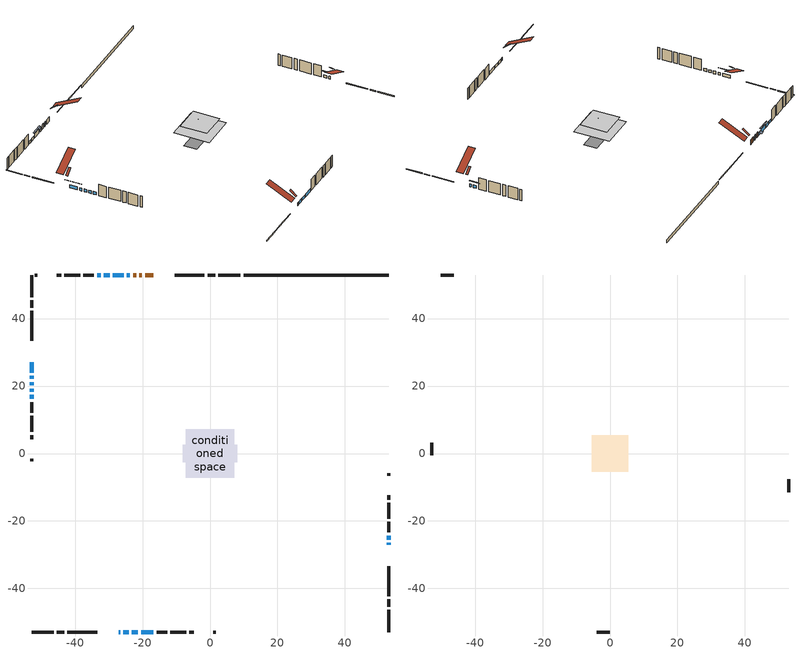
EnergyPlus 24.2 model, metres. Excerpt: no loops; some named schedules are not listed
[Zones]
conditioned space
 floor outside (Floor1 construction): -3.04,-3.04 -3.04,3.04 3.04,3.04 3.04,-3.04 z0.54
 floor adiabatic (AdiabaticFloorConstruction): -7.22,-7.22 -7.22,7.22 7.22,7.22 7.22,-7.22 z2.98
 floor foundation (Slab1 construction): -8.12,-2.63 -8.12,2.63 8.12,2.63 8.12,-2.63 z-0.76
 wall outside (RimJoist1 construction): 9.02,52.93 2.49,52.93 / -52.93,-52.93 -46.4,-52.93 / -52.93,52.93 -52.93,46.4 / 52.93,-52.93 52.93,-46.4 z0.54:0.84
 wall outside (RimJoist2 construction): 1.56,52.93 -0.72,52.93 / -45.47,-52.93 -43.19,-52.93 / -52.93,45.47 -52.93,43.19 / 52.93,-45.47 52.93,-43.19 z0.54:0.84
 wall outside (RimJoist3 construction): -1.65,52.93 -10.46,52.93 / -42.26,-52.93 -33.45,-52.93 / -52.93,42.26 -52.93,33.45 / 52.93,-42.26 52.93,-33.45 z0.54:0.84
 wall outside (AdiabaticWallConstruction 1): -16.9,52.93 -19.24,52.93 / -20.16,52.93 -20.91,52.93 / -21.83,52.93 -22.83,52.93 z0.54:2.57
 wall outside (AdiabaticWallConstruction): -23.75,52.93 -24.65,52.93 z0.54:1.51; 52.93,-27.01 52.93,-26.49 / -27.01,-52.93 -26.59,-52.93 / -25.66,-52.93 -24.14,-52.93 / -23.21,-52.93 -21.38,-52.93 / -29.75,52.93 -31.53,52.93 / -52.93,27.01 -52.93,23.96 / 52.93,-25.57 52.93,-24.35 / -20.45,-52.93 -16.79,-52.93 / -32.46,52.93 -33.47,52.93 / -52.93,23.03 -52.93,22.12 / -52.93,21.19 -52.93,20.17 / -52.93,19.24 -52.93,18.33 / -52.93,17.4 -52.93,16.18 z0.54:1.76; -25.57,52.93 -28.82,52.93 z0.54:2.17
 wall outside (Wall1 construction): -34.4,52.93 -37.52,52.93 / -15.86,-52.93 -12.74,-52.93 / -52.93,15.25 -52.93,12.13 / 52.93,-23.42 52.93,-20.3 z0.54:5.42
 wall outside (Wall2 construction): -38.45,52.93 -43.25,52.93 / -11.81,-52.93 -7.02,-52.93 / -52.93,11.2 -52.93,6.4 / 52.93,-19.37 52.93,-14.57 z0.54:5.42
 wall outside (Wall3 construction): -44.18,52.93 -45.47,52.93 / -6.09,-52.93 -4.8,-52.93 / -52.93,5.48 -52.93,4.19 / 52.93,-13.64 52.93,-12.35 z0.54:5.42
 wall outside (Wall6 construction): -51.16,52.93 -52,52.93 / 0.89,-52.93 1.73,-52.93 / -52.93,-1.51 -52.93,-2.34 / 52.93,-6.66 52.93,-5.82 z0.54:5.42
 wall foundation (FoundationWall1 construction): 52.93,52.93 9.95,52.93 z-0.76:0.54
 window (WindowConstruction 13): -23.76,52.93 -24.65,52.93 z0.54:1.51
 window (WindowConstruction 6): 52.93,-27.01 52.93,-26.5 z0.54:1.76
 window (WindowConstruction 14): -27.01,-52.93 -26.59,-52.93 z0.54:1.76
 window (WindowConstruction 7): -25.66,-52.93 -24.14,-52.93 z0.54:1.76
 window (WindowConstruction 8): -23.21,-52.93 -21.38,-52.93 z0.54:1.76
 window (WindowConstruction 9): -25.57,52.93 -28.82,52.93 z0.54:2.16
 window (WindowConstruction 10): -29.75,52.93 -31.53,52.93 z0.54:1.76
 window (WindowConstruction 11): -52.93,27.01 -52.93,23.96 z0.54:1.76
 window (WindowConstruction 12): 52.93,-25.57 52.93,-24.35 z0.54:1.76
 window (WindowConstruction): -20.45,-52.93 -16.79,-52.93 z0.54:1.76
 window (WindowConstruction 1): -32.46,52.93 -33.47,52.93 z0.54:1.76
 window (WindowConstruction 2): -52.93,23.03 -52.93,22.12 z0.54:1.76
 window (WindowConstruction 3): -52.93,21.19 -52.93,20.17 z0.54:1.76
 window (WindowConstruction 4): -52.93,19.24 -52.93,18.33 z0.54:1.76
 window (WindowConstruction 5): -52.93,17.4 -52.93,16.18 z0.54:1.76
 door (Door): -16.9,52.93 -19.24,52.93 z0.54:2.57
 door (Door 1): -20.17,52.93 -20.91,52.93 z0.54:2.57
 door (Door 2): -21.83,52.93 -22.83,52.93 z0.54:2.57
 ceiling adiabatic (AdiabaticFloorConstruction): 7.22,-7.22 7.22,7.22 -7.22,7.22 -7.22,-7.22 z2.98
attic - vented
 floor to conditioned space (Floor2 construction Reversed): -5.38,-5.38 -5.38,5.38 5.38,5.38 5.38,-5.38 z5.42
 floor to conditioned space (Floor3 construction Reversed): -1.47,-1.47 -1.47,1.47 1.47,1.47 1.47,-1.47 z5.42
 wall outside (Wall4 construction): -46.4,52.93 -50.23,52.93 / -3.87,-52.93 -0.03,-52.93 / -52.93,3.26 -52.93,-0.58 / 52.93,-11.42 52.93,-7.59 z0.54:5.42
 roof outside (Roof1 construction): -14.23,52.93,5.42 -14.23,42.75,10.5 -11.39,42.75,10.5 -11.39,52.93,5.42; -29.67,-52.93,5.42 -29.67,-42.75,10.5 -32.52,-42.75,10.5 -32.52,-52.93,5.42; -52.93,29.67,5.42 -42.75,29.67,10.5 -42.75,32.52,10.5 -52.93,32.52,5.42; 52.93,-29.67,5.42 42.75,-29.67,10.5 42.75,-32.52,10.5 52.93,-32.52,5.42
 roof outside (Roof2 construction): -15.97,52.93,5.42 -15.97,50.44,7.49 -15.16,50.44,7.49 -15.16,52.93,5.42; -27.94,-52.93,5.42 -27.94,-50.44,7.49 -28.74,-50.44,7.49 -28.74,-52.93,5.42; -52.93,27.94,5.42 -50.44,27.94,7.49 -50.44,28.74,7.49 -52.93,28.74,5.42; 52.93,-27.94,5.42 50.44,-27.94,7.49 50.44,-28.74,7.49 52.93,-28.74,5.42
shading: -24.94,52.93 -23.46,52.93 -23.46,54.15 -24.94,54.15 z1.8; -29.74,52.93 -24.66,52.93 -24.66,53.23 -29.74,53.23 z3.08; -52.93,22.13 -52.93,28.84 -53.23,28.84 -53.23,22.13 z3.59; 52.93,-22.83 52.93,-27.09 53.23,-27.09 53.23,-22.83 z3.28
[Building]
Building 1: Terrain=Suburbs
[Site:Location]
Yellowknife AP_NT: Latitude {deg}=62.46; Longitude {deg}=-114.44; Time Zone {hr}=-7; Elevation {m}=206; Keep Site Location Information=Yes
[Site:GroundTemperature:Shallow]
-11.1489, -14.3239, -14.5782, -13.0715, -7.02295, -1.00261, 4.2167, 7.52301, 7.8039, 5.11477, 0.0285573, -5.8071
[Site:WaterMainsTemperature]
Calculation Method=Schedule; Temperature Schedule=mains temperature schedule
[Material] Roughness=Rough; Thermal Absorptance=0.9
Name | Thickness {m} | Conductivity {W/m-K} | Density {kg/m3} | Specific Heat {J/kg-K} | Solar Absorptance | Visible Absorptance
asphalt or fiberglass shingles | 0.00635 | 0.162714 | 1121.4 | 1465.45 | 0.4 | 0.4
ceiling loosefill ins | 0.254 | 0.0480833 | 16.02 | 1046.75 | 0.7 | 0.7
ceiling stud and cavity | 0.1397 | 0.0989241 | 65.682 | 1177.47 | 0.7 | 0.7
ceiling stud and cavity 1 | 0.1397 | 0.105361 | 65.682 | 1177.47 | 0.7 | 0.7
concrete 4.0 in. | 0.1016 | 1.803125 | 2242.8 | 837.4 | 0.7 | 0.7
concrete 8.0 in. | 0.2032 | 1.803125 | 2242.8 | 837.4 | 0.7 | 0.7
door material | 0.04445 | 0.053851 | 512.64 | 1214.23 | 0.7 | 0.7
exterior vertical ins | 0.0719133 | 0.029427 | 32.04 | 1214.23 | 0.7 | 0.7
floor covering | 0.0127 | 0.0433444 | 54.468 | 1339.84 | 0.6 | 0.6
floor rigid ins; rim joist rigid ins | 0.103632 | 0.029427 | 32.04 | 1214.23 | 0.7 | 0.7
floor rigid ins 1; wall rigid ins 1 | 0.512978 | 0.029427 | 32.04 | 1214.23 | 0.7 | 0.7
floor stud and cavity | 0.1397 | 0.154294 | 92.3553 | 1139.71 | 0.7 | 0.7
floor stud and cavity 1 | 0.1397 | 1.75129 | 37.0049 | 1207.88 | 0.7 | 0.7
furniture material conditioned space 1 | 0.1524 | 0.115458 | 640.8 | 1214.23 | 0.6 | 0.6
gypsum board | 0.0127 | 0.160291 | 801 | 837.4 | 0.6 | 0.6
gypsum board 1 | 0.0127 | 0.160291 | 801 | 837.4 | 0.7 | 0.7
osb sheathing 0.5 in. | 0.0127 | 0.115458 | 512.64 | 1214.23 | 0.7 | 0.7
osb sheathing 0.75 in. | 0.01905 | 0.115458 | 512.64 | 1214.23 | 0.7 | 0.7
osb sheathing 2.0 in. | 0.0508 | 0.115458 | 512.64 | 1214.23 | 0.7 | 0.7
rim joist stud and cavity | 0.0508 | 0.0625027 | 125.044 | 1163.47 | 0.6 | 0.6
rim joist stud and cavity 1 | 0.0508 | 0.0633259 | 125.044 | 1163.47 | 0.6 | 0.6
rim joist stud and cavity 2 | 0.0508 | 0.0623676 | 125.044 | 1163.47 | 0.6 | 0.6
wall rigid ins | 0.051816 | 0.029427 | 32.04 | 1214.23 | 0.7 | 0.7
wall stud and cavity | 0.1397 | 0.0717344 | 139.0536 | 1170.24 | 0.7 | 0.7
wall stud and cavity 1 | 0.1397 | 0.0733934 | 139.0536 | 1170.24 | 0.7 | 0.7
wall stud and cavity 2 | 0.1397 | 0.213854 | 139.0536 | 1170.24 | 0.7 | 0.7
wall stud and cavity 3 | 0.0889 | 6.9971 | 50.32683 | 1063.81 | 0.6 | 0.6
wall stud and cavity 4 | 0.1397 | 0.107728 | 139.0536 | 1170.24 | 0.7 | 0.7
wall stud and cavity 5 | 0.0889 | 0.380278 | 52.3479 | 1209.89 | 0.7 | 0.7
wall stud and cavity 6 | 0.0889 | 0.391764 | 83.0341 | 1211.67 | 0.7 | 0.7
wood siding | 0.0254 | 0.102417 | 544.68 | 1172.36 | 0.4 | 0.4
wood siding 1 | 0.00254 | 0.102417 | 544.68 | 1172.36 | 0.4 | 0.4
wood siding 2; wood siding 3; wood siding 4 | 0.0254 | 0.102417 | 544.68 | 1172.36 | 0.7 | 0.7
[WindowMaterial:SimpleGlazingSystem]
Name | U-Factor {W/m2-K} | Solar Heat Gain Coefficient
WindowMaterial | 2.1372 | 0.4
WindowMaterial 1 | 2.296751 | 0.37
WindowMaterial 10 | 1.53476 | 0.4
WindowMaterial 11 | 2.94859 | 0.64
WindowMaterial 12 | 2.986628 | 0.6
WindowMaterial 2 | 2.31606 | 0.36
WindowMaterial 3 | 2.17411 | 0.39
WindowMaterial 4 | 2.19852 | 0.38
WindowMaterial 5 | 2.36659 | 0.34
WindowMaterial 6 | 1.36442 | 0.47
WindowMaterial 7 | 1.345686 | 0.48
WindowMaterial 8 | 1.320135 | 0.49
WindowMaterial 9 | 1.34796 | 0.48
[Construction]
AdiabaticFloorConstruction: floor stud and cavity 1, floor rigid ins 1, osb sheathing 0.75 in., floor covering
AdiabaticWallConstruction: wood siding 3, wall rigid ins 1, wall stud and cavity 5, gypsum board
AdiabaticWallConstruction 1: wood siding 4, wall rigid ins 1, wall stud and cavity 5, gypsum board
Door; Door 1; Door 2: door material
Floor1 construction: floor stud and cavity, floor rigid ins, osb sheathing 0.75 in., floor covering
Floor2 construction Reversed: gypsum board, ceiling stud and cavity, ceiling loosefill ins
Floor3 construction Reversed: gypsum board, ceiling stud and cavity 1, ceiling loosefill ins
FoundationWall1 construction: concrete 8.0 in., gypsum board 1
furniture construction conditioned space 1: furniture material conditioned space 1
PartitionWallConstruction: gypsum board, wall stud and cavity 6, gypsum board
RimJoist1 construction: wood siding 2, rim joist rigid ins, osb sheathing 2.0 in., rim joist stud and cavity
RimJoist2 construction: wood siding 2, rim joist rigid ins, osb sheathing 2.0 in., rim joist stud and cavity 1
RimJoist3 construction: wood siding 2, rim joist rigid ins, osb sheathing 2.0 in., rim joist stud and cavity 2
Roof1 construction; Roof2 construction: asphalt or fiberglass shingles
Slab1 construction: concrete 4.0 in.
Wall1 construction: wood siding, wall rigid ins, osb sheathing 0.5 in., wall stud and cavity, gypsum board
Wall2 construction: wood siding, wall rigid ins, osb sheathing 0.5 in., wall stud and cavity 1, gypsum board
Wall3 construction: wood siding, wall rigid ins, osb sheathing 0.5 in., wall stud and cavity 2, gypsum board
Wall4 construction: wood siding 1, wall stud and cavity 3
Wall6 construction: wood siding, wall rigid ins, osb sheathing 0.5 in., wall stud and cavity 4, gypsum board
WindowConstruction; WindowConstruction 5: WindowMaterial
WindowConstruction 1: WindowMaterial 1
WindowConstruction 10: WindowMaterial 9
WindowConstruction 11; WindowConstruction 7: WindowMaterial 6
WindowConstruction 12: WindowMaterial 10
WindowConstruction 13: WindowMaterial 11
WindowConstruction 14: WindowMaterial 12
WindowConstruction 2: WindowMaterial 2
WindowConstruction 3: WindowMaterial 3
WindowConstruction 4: WindowMaterial 4
WindowConstruction 6: WindowMaterial 5
WindowConstruction 8: WindowMaterial 7
WindowConstruction 9: WindowMaterial 8
[Zone] Multiplier=1; Part of Total Floor Area=Yes
Name | Volume {m3}
attic - vented | 128.274
conditioned space | 661.1
[Space]
Name | Zone | Volume {m3}
attic - vented 1 | attic - vented | 128.274
conditioned space 1 | conditioned space | 661.1
[ZoneInfiltration:EffectiveLeakageArea]
infil attic - vented 1: Zone or Space=attic - vented 1; Schedule=Always On Discrete; Effective Air Leakage Area {cm2}=3928.42; Stack Coefficient=0.000692837; Wind Coefficient=1.77843e-05
[ZoneMixing]
whole house fan mix: Zone or Space=attic - vented; Schedule=Always On Continuous; Design Flow Rate Calculation Method=Flow/Zone; Design Flow Rate {m3/s}=0; Source Zone or Space=conditioned space
[SurfaceProperty:ExposedFoundationPerimeter]
Slab1: Exposed Perimeter Calculation Method=TotalExposedPerimeter; Total Exposed Perimeter {m}=42.977
[InternalMass] Zone or ZoneList=conditioned space; Space or SpaceList=conditioned space 1
Name | Construction | Surface Area {m2}
furniture mass conditioned space 1 | furniture construction conditioned space 1 | 132.48
partition wall mass | PartitionWallConstruction | 331.2
[Lights]
interior lighting: Zone or ZoneList or Space or SpaceList=conditioned space 1; Schedule=interior lighting schedule; Design Level Calculation Method=LightingLevel; Lighting Level {W}=343.2; Return Air Fraction=0; Fraction Radiant=0.6; Fraction Visible=0.2; Fraction Replaceable=1
[People]
occupants: Zone or ZoneList or Space or SpaceList=conditioned space 1; Number of People Schedule=occupants schedule; Number of People Calculation Method=People; Number of People=3; Fraction Radiant=0.314171; Sensible Heat Fraction=0.56303; Activity Level Schedule=occupants activity schedule; Carbon Dioxide Generation Rate {m3/s-W}=0; Enable ASHRAE 55 Comfort Warnings=No; Mean Radiant Temperature Calculation Type=EnclosureAveraged
[ElectricEquipment] Zone or ZoneList or Space or SpaceList=conditioned space 1; Design Level Calculation Method=EquipmentLevel
Name | Schedule | Design Level {W} | Fraction Latent | Fraction Radiant | Fraction Lost
clothes dryer | clothes dryer schedule | 140.772 | 0.015 | 0.081 | 0.85
clothes washer | clothes washer schedule | 32.1985 | 0.03 | 0.162 | 0.7
cooking range | cooking range schedule | 215.147 | 0.08 | 0.432 | 0.2
dishwasher | dishwasher schedule | 66.8632 | 0.3 | 0.18 | 0.4
fridge | fridge schedule | 72.9452 | 0 | 0.6 | 0
mech vent bath fan 0 | mech vent bath fan 0 schedule | 25.1 | 0 | 0 | 1
mech vent bath fan 1 | mech vent bath fan 1 schedule | 25.1 | 0 | 0 | 1
mech vent house fan | mech vent house fan schedule | 19.9 | 0 | 0 | 0.5
mech vent house fan cfis | mech vent house fan cfis schedule | 0 | 0 | 0 | 0
mech vent range fan 0 | mech vent range fan 0 schedule | 71.7 | 0 | 0 | 1
misc plug loads | misc plug loads schedule | 494.7 | 0.045 | 0.513 | 0.1
whole house fan | Always On Discrete | 0 | 0 | 0 | 1
[OtherEquipment] Zone or ZoneList or Space or SpaceList=conditioned space 1; Design Level Calculation Method=EquipmentLevel
Name | Fuel Type | Schedule | Design Level {W} | Fraction Latent | Fraction Radiant | Fraction Lost
clothes dryer 1 | Electricity | clothes dryer schedule | 0 | 0.015 | 0.081 | 0.85
cooking range 1 | Electricity | cooking range schedule | 0 | 0.08 | 0.432 | 0.2
general water use latent | None | general water use schedule | 62.594 | 1 | 0 | 0
general water use sensible | None | general water use schedule | -61.6891 | 0 | 0.6 | 0
mech vent house fan latent load | None | Always On Discrete | 0 | 1 | 0 | 0
mech vent house fan sensible load | None | Always On Discrete | 0 | 0 | 0 | 0
water heater energy adjustment1 | FuelOilNo2 | Always On Discrete | 0.01 | 0 | 0 | 1
[ZoneInfiltration:DesignFlowRate] Zone or ZoneList or Space or SpaceList=conditioned space 1; Schedule=Always On Discrete; Design Flow Rate Calculation Method=Flow/Zone; Design Flow Rate {m3/s}=0
infil flow; natural vent flow; whole house fan flow
[Foundation:Kiva]
Foundation Kiva 1: Initial Indoor Air Temperature {C}=18; Wall Height Above Grade {m}=0.540014; Wall Depth Below Slab {m}=0.2032; Custom Block Material Name 1=exterior vertical ins; Custom Block Depth 1 {m}=1.3; Custom Block X Position 1 {m}=0.2159; Custom Block Z Position 1 {m}=0
[Foundation:Kiva:Settings]
Soil Conductivity {W/m-K}=0.849921; Soil Density {kg/m3}=1842.3; Soil Specific Heat {J/kg-K}=418.7; Ground Solar Absorptivity=0.9; Ground Thermal Absorptivity=0.9; Ground Surface Roughness {m}=0.03; Far-Field Width {m}=40; Deep-Ground Boundary Condition=ZeroFlux; Deep-Ground Depth {m}=40; Minimum Cell Dimension {m}=0.2; Maximum Cell Growth Coefficient=3; Simulation Timestep=Timestep
[Exterior:Lights]
exterior lighting: Schedule=exterior lighting schedule; Design Level {W}=75.6
[Schedule:Constant]
Name | Hourly Value
Always On Continuous; mech vent house fan schedule; mech vent house fan cfis schedule; Always On Discrete | 1
occupants activity schedule | 117.228
fridge schedule | 0
[Schedule:Week:Daily]
interior lighting schedule Week Rule - Jan1-Jan27: interior lighting schedule day, interior lighting schedule day, interior lighting schedule day, interior lighting schedule day, interior lighting schedule day, interior lighting schedule day, interior lighting schedule day, interior lighting schedule default day, interior lighting schedule default day, interior lighting schedule default day, interior lighting schedule default day, interior lighting schedule default day
interior lighting schedule Week Rule - Jan28-Feb3: interior lighting schedule day, interior lighting schedule day, interior lighting schedule day, interior lighting schedule day, interior lighting schedule day 1, interior lighting schedule day 1, interior lighting schedule day 1, interior lighting schedule default day, interior lighting schedule default day, interior lighting schedule default day, interior lighting schedule default day, interior lighting schedule default day
interior lighting schedule Week Rule - Feb4-Feb24: interior lighting schedule day 1, interior lighting schedule day 1, interior lighting schedule day 1, interior lighting schedule day 1, interior lighting schedule day 1, interior lighting schedule day 1, interior lighting schedule day 1, interior lighting schedule default day, interior lighting schedule default day, interior lighting schedule default day, interior lighting schedule default day, interior lighting schedule default day
interior lighting schedule Week Rule - Feb25-Mar3: interior lighting schedule day 1, interior lighting schedule day 1, interior lighting schedule day 1, interior lighting schedule day 1, interior lighting schedule day 2, interior lighting schedule day 2, interior lighting schedule day 2, interior lighting schedule default day, interior lighting schedule default day, interior lighting schedule default day, interior lighting schedule default day, interior lighting schedule default day
interior lighting schedule Week Rule - Mar4-Mar31: interior lighting schedule day 2, interior lighting schedule day 2, interior lighting schedule day 2, interior lighting schedule day 2, interior lighting schedule day 2, interior lighting schedule day 2, interior lighting schedule day 2, interior lighting schedule default day, interior lighting schedule default day, interior lighting schedule default day, interior lighting schedule default day, interior lighting schedule default day
interior lighting schedule Week Rule - Apr1-Apr28: interior lighting schedule day 3, interior lighting schedule day 3, interior lighting schedule day 3, interior lighting schedule day 3, interior lighting schedule day 3, interior lighting schedule day 3, interior lighting schedule day 3, interior lighting schedule default day, interior lighting schedule default day, interior lighting schedule default day, interior lighting schedule default day, interior lighting schedule default day
interior lighting schedule Week Rule - Apr29-May5: interior lighting schedule day 3, interior lighting schedule day 3, interior lighting schedule day 4, interior lighting schedule day 4, interior lighting schedule day 4, interior lighting schedule day 4, interior lighting schedule day 4, interior lighting schedule default day, interior lighting schedule default day, interior lighting schedule default day, interior lighting schedule default day, interior lighting schedule default day
interior lighting schedule Week Rule - May6-May26: interior lighting schedule day 4, interior lighting schedule day 4, interior lighting schedule day 4, interior lighting schedule day 4, interior lighting schedule day 4, interior lighting schedule day 4, interior lighting schedule day 4, interior lighting schedule default day, interior lighting schedule default day, interior lighting schedule default day, interior lighting schedule default day, interior lighting schedule default day
interior lighting schedule Week Rule - May27-Jun2: interior lighting schedule day 4, interior lighting schedule day 4, interior lighting schedule day 4, interior lighting schedule day 4, interior lighting schedule day 4, interior lighting schedule day 5, interior lighting schedule day 5, interior lighting schedule default day, interior lighting schedule default day, interior lighting schedule default day, interior lighting schedule default day, interior lighting schedule default day
interior lighting schedule Week Rule - Jun3-Jun30: interior lighting schedule day 5, interior lighting schedule day 5, interior lighting schedule day 5, interior lighting schedule day 5, interior lighting schedule day 5, interior lighting schedule day 5, interior lighting schedule day 5, interior lighting schedule default day, interior lighting schedule default day, interior lighting schedule default day, interior lighting schedule default day, interior lighting schedule default day
interior lighting schedule Week Rule - Jul1-Jul28: interior lighting schedule day 6, interior lighting schedule day 6, interior lighting schedule day 6, interior lighting schedule day 6, interior lighting schedule day 6, interior lighting schedule day 6, interior lighting schedule day 6, interior lighting schedule default day, interior lighting schedule default day, interior lighting schedule default day, interior lighting schedule default day, interior lighting schedule default day
interior lighting schedule Week Rule - Jul29-Aug4: interior lighting schedule day 6, interior lighting schedule day 6, interior lighting schedule day 6, interior lighting schedule day 7, interior lighting schedule day 7, interior lighting schedule day 7, interior lighting schedule day 7, interior lighting schedule default day, interior lighting schedule default day, interior lighting schedule default day, interior lighting schedule default day, interior lighting schedule default day
interior lighting schedule Week Rule - Aug5-Aug25: interior lighting schedule day 7, interior lighting schedule day 7, interior lighting schedule day 7, interior lighting schedule day 7, interior lighting schedule day 7, interior lighting schedule day 7, interior lighting schedule day 7, interior lighting schedule default day, interior lighting schedule default day, interior lighting schedule default day, interior lighting schedule default day, interior lighting schedule default day
interior lighting schedule Week Rule - Aug26-Sep1: interior lighting schedule day 7, interior lighting schedule day 7, interior lighting schedule day 7, interior lighting schedule day 7, interior lighting schedule day 7, interior lighting schedule day 7, interior lighting schedule day 8, interior lighting schedule default day, interior lighting schedule default day, interior lighting schedule default day, interior lighting schedule default day, interior lighting schedule default day
interior lighting schedule Week Rule - Sep2-Sep29: interior lighting schedule day 8, interior lighting schedule day 8, interior lighting schedule day 8, interior lighting schedule day 8, interior lighting schedule day 8, interior lighting schedule day 8, interior lighting schedule day 8, interior lighting schedule default day, interior lighting schedule default day, interior lighting schedule default day, interior lighting schedule default day, interior lighting schedule default day
interior lighting schedule Week Rule - Sep30-Oct6: interior lighting schedule day 8, interior lighting schedule day 9, interior lighting schedule day 9, interior lighting schedule day 9, interior lighting schedule day 9, interior lighting schedule day 9, interior lighting schedule day 9, interior lighting schedule default day, interior lighting schedule default day, interior lighting schedule default day, interior lighting schedule default day, interior lighting schedule default day
interior lighting schedule Week Rule - Oct7-Oct27: interior lighting schedule day 9, interior lighting schedule day 9, interior lighting schedule day 9, interior lighting schedule day 9, interior lighting schedule day 9, interior lighting schedule day 9, interior lighting schedule day 9, interior lighting schedule default day, interior lighting schedule default day, interior lighting schedule default day, interior lighting schedule default day, interior lighting schedule default day
interior lighting schedule Week Rule - Oct28-Nov3: interior lighting schedule day 9, interior lighting schedule day 9, interior lighting schedule day 9, interior lighting schedule day 9, interior lighting schedule day 10, interior lighting schedule day 10, interior lighting schedule day 10, interior lighting schedule default day, interior lighting schedule default day, interior lighting schedule default day, interior lighting schedule default day, interior lighting schedule default day
interior lighting schedule Week Rule - Nov4-Nov24: interior lighting schedule day 10, interior lighting schedule day 10, interior lighting schedule day 10, interior lighting schedule day 10, interior lighting schedule day 10, interior lighting schedule day 10, interior lighting schedule day 10, interior lighting schedule default day, interior lighting schedule default day, interior lighting schedule default day, interior lighting schedule default day, interior lighting schedule default day
interior lighting schedule Week Rule - Nov25-Dec1: interior lighting schedule day 10, interior lighting schedule day 10, interior lighting schedule day 10, interior lighting schedule day 10, interior lighting schedule day 10, interior lighting schedule day 10, interior lighting schedule day 11, interior lighting schedule default day, interior lighting schedule default day, interior lighting schedule default day, interior lighting schedule default day, interior lighting schedule default day
interior lighting schedule Week Rule - Dec2-Dec31: interior lighting schedule day 11, interior lighting schedule day 11, interior lighting schedule day 11, interior lighting schedule day 11, interior lighting schedule day 11, interior lighting schedule day 11, interior lighting schedule day 11, interior lighting schedule default day, interior lighting schedule default day, interior lighting schedule default day, interior lighting schedule default day, interior lighting schedule default day
occupants schedule Week Rule - Jan1-Dec31: occupants schedule day, occupants schedule day, occupants schedule day, occupants schedule day, occupants schedule day, occupants schedule day, occupants schedule day, occupants schedule default day, occupants schedule default day, occupants schedule default day, occupants schedule default day, occupants schedule default day
clothes dryer schedule Week Rule - Jan1-Dec31: clothes dryer schedule day, clothes dryer schedule day, clothes dryer schedule day, clothes dryer schedule day, clothes dryer schedule day, clothes dryer schedule day, clothes dryer schedule day, clothes dryer schedule default day, clothes dryer schedule default day, clothes dryer schedule default day, clothes dryer schedule default day, clothes dryer schedule default day
clothes washer schedule Week Rule - Jan1-Dec31: clothes washer schedule day, clothes washer schedule day, clothes washer schedule day, clothes washer schedule day, clothes washer schedule day, clothes washer schedule day, clothes washer schedule day, clothes washer schedule default day, clothes washer schedule default day, clothes washer schedule default day, clothes washer schedule default day, clothes washer schedule default day
cooking range schedule Week Rule - Jan1-Dec31: cooking range schedule day, cooking range schedule day, cooking range schedule day, cooking range schedule day, cooking range schedule day, cooking range schedule day, cooking range schedule day, cooking range schedule default day, cooking range schedule default day, cooking range schedule default day, cooking range schedule default day, cooking range schedule default day
dishwasher schedule Week Rule - Jan1-Dec31: dishwasher schedule day, dishwasher schedule day, dishwasher schedule day, dishwasher schedule day, dishwasher schedule day, dishwasher schedule day, dishwasher schedule day, dishwasher schedule default day, dishwasher schedule default day, dishwasher schedule default day, dishwasher schedule default day, dishwasher schedule default day
mech vent bath fan 0 schedule Week Rule - Jan1-Dec31: mech vent bath fan 0 schedule day, mech vent bath fan 0 schedule day, mech vent bath fan 0 schedule day, mech vent bath fan 0 schedule day, mech vent bath fan 0 schedule day, mech vent bath fan 0 schedule day, mech vent bath fan 0 schedule day, mech vent bath fan 0 schedule default day, mech vent bath fan 0 schedule default day, mech vent bath fan 0 schedule default day, mech vent bath fan 0 schedule default day, mech vent bath fan 0 schedule default day
mech vent bath fan 1 schedule Week Rule - Jan1-Dec31: mech vent bath fan 1 schedule day, mech vent bath fan 1 schedule day, mech vent bath fan 1 schedule day, mech vent bath fan 1 schedule day, mech vent bath fan 1 schedule day, mech vent bath fan 1 schedule day, mech vent bath fan 1 schedule day, mech vent bath fan 1 schedule default day, mech vent bath fan 1 schedule default day, mech vent bath fan 1 schedule default day, mech vent bath fan 1 schedule default day, mech vent bath fan 1 schedule default day
mech vent range fan 0 schedule Week Rule - Jan1-Dec31: mech vent range fan 0 schedule day, mech vent range fan 0 schedule day, mech vent range fan 0 schedule day, mech vent range fan 0 schedule day, mech vent range fan 0 schedule day, mech vent range fan 0 schedule day, mech vent range fan 0 schedule day, mech vent range fan 0 schedule default day, mech vent range fan 0 schedule default day, mech vent range fan 0 schedule default day, mech vent range fan 0 schedule default day, mech vent range fan 0 schedule default day
misc plug loads schedule Week Rule - Jan1-Dec31: misc plug loads schedule day, misc plug loads schedule day, misc plug loads schedule day, misc plug loads schedule day, misc plug loads schedule day, misc plug loads schedule day, misc plug loads schedule day, misc plug loads schedule default day, misc plug loads schedule default day, misc plug loads schedule default day, misc plug loads schedule default day, misc plug loads schedule default day
general water use schedule Week Rule - Jan1-Dec31: general water use schedule day, general water use schedule day, general water use schedule day, general water use schedule day, general water use schedule day, general water use schedule day, general water use schedule day, general water use schedule default day, general water use schedule default day, general water use schedule default day, general water use schedule default day, general water use schedule default day
exterior lighting schedule Week Rule - Jan1-Jan27: exterior lighting schedule day, exterior lighting schedule day, exterior lighting schedule day, exterior lighting schedule day, exterior lighting schedule day, exterior lighting schedule day, exterior lighting schedule day, exterior lighting schedule default day, exterior lighting schedule default day, exterior lighting schedule default day, exterior lighting schedule default day, exterior lighting schedule default day
exterior lighting schedule Week Rule - Jan28-Feb3: exterior lighting schedule day, exterior lighting schedule day, exterior lighting schedule day, exterior lighting schedule day, exterior lighting schedule day 1, exterior lighting schedule day 1, exterior lighting schedule day 1, exterior lighting schedule default day, exterior lighting schedule default day, exterior lighting schedule default day, exterior lighting schedule default day, exterior lighting schedule default day
exterior lighting schedule Week Rule - Feb4-Feb24: exterior lighting schedule day 1, exterior lighting schedule day 1, exterior lighting schedule day 1, exterior lighting schedule day 1, exterior lighting schedule day 1, exterior lighting schedule day 1, exterior lighting schedule day 1, exterior lighting schedule default day, exterior lighting schedule default day, exterior lighting schedule default day, exterior lighting schedule default day, exterior lighting schedule default day
exterior lighting schedule Week Rule - Feb25-Mar3: exterior lighting schedule day 1, exterior lighting schedule day 1, exterior lighting schedule day 1, exterior lighting schedule day 1, exterior lighting schedule day 2, exterior lighting schedule day 2, exterior lighting schedule day 2, exterior lighting schedule default day, exterior lighting schedule default day, exterior lighting schedule default day, exterior lighting schedule default day, exterior lighting schedule default day
exterior lighting schedule Week Rule - Mar4-Mar31: exterior lighting schedule day 2, exterior lighting schedule day 2, exterior lighting schedule day 2, exterior lighting schedule day 2, exterior lighting schedule day 2, exterior lighting schedule day 2, exterior lighting schedule day 2, exterior lighting schedule default day, exterior lighting schedule default day, exterior lighting schedule default day, exterior lighting schedule default day, exterior lighting schedule default day
exterior lighting schedule Week Rule - Apr1-Apr28: exterior lighting schedule day 3, exterior lighting schedule day 3, exterior lighting schedule day 3, exterior lighting schedule day 3, exterior lighting schedule day 3, exterior lighting schedule day 3, exterior lighting schedule day 3, exterior lighting schedule default day, exterior lighting schedule default day, exterior lighting schedule default day, exterior lighting schedule default day, exterior lighting schedule default day
exterior lighting schedule Week Rule - Apr29-May5: exterior lighting schedule day 3, exterior lighting schedule day 3, exterior lighting schedule day 4, exterior lighting schedule day 4, exterior lighting schedule day 4, exterior lighting schedule day 4, exterior lighting schedule day 4, exterior lighting schedule default day, exterior lighting schedule default day, exterior lighting schedule default day, exterior lighting schedule default day, exterior lighting schedule default day
exterior lighting schedule Week Rule - May6-May26: exterior lighting schedule day 4, exterior lighting schedule day 4, exterior lighting schedule day 4, exterior lighting schedule day 4, exterior lighting schedule day 4, exterior lighting schedule day 4, exterior lighting schedule day 4, exterior lighting schedule default day, exterior lighting schedule default day, exterior lighting schedule default day, exterior lighting schedule default day, exterior lighting schedule default day
exterior lighting schedule Week Rule - May27-Jun2: exterior lighting schedule day 4, exterior lighting schedule day 4, exterior lighting schedule day 4, exterior lighting schedule day 4, exterior lighting schedule day 4, exterior lighting schedule day 5, exterior lighting schedule day 5, exterior lighting schedule default day, exterior lighting schedule default day, exterior lighting schedule default day, exterior lighting schedule default day, exterior lighting schedule default day
exterior lighting schedule Week Rule - Jun3-Jun30: exterior lighting schedule day 5, exterior lighting schedule day 5, exterior lighting schedule day 5, exterior lighting schedule day 5, exterior lighting schedule day 5, exterior lighting schedule day 5, exterior lighting schedule day 5, exterior lighting schedule default day, exterior lighting schedule default day, exterior lighting schedule default day, exterior lighting schedule default day, exterior lighting schedule default day
exterior lighting schedule Week Rule - Jul1-Jul28: exterior lighting schedule day 6, exterior lighting schedule day 6, exterior lighting schedule day 6, exterior lighting schedule day 6, exterior lighting schedule day 6, exterior lighting schedule day 6, exterior lighting schedule day 6, exterior lighting schedule default day, exterior lighting schedule default day, exterior lighting schedule default day, exterior lighting schedule default day, exterior lighting schedule default day
[Schedule:Year]
interior lighting schedule: interior lighting schedule Week Rule - Jan1-Jan27, 1, 1, 1, 27, interior lighting schedule Week Rule - Jan28-Feb3, 1, 28, 2, 3, interior lighting schedule Week Rule - Feb4-Feb24, 2, 4, 2, 24, interior lighting schedule Week Rule - Feb25-Mar3, 2, 25, 3, 3, interior lighting schedule Week Rule - Mar4-Mar31, 3, 4, 3, 31, interior lighting schedule Week Rule - Apr1-Apr28, 4, 1, 4, 28, interior lighting schedule Week Rule - Apr29-May5, 4, 29, 5, 5, interior lighting schedule Week Rule - May6-May26, 5, 6, 5, 26, interior lighting schedule Week Rule - May27-Jun2, 5, 27, 6, 2, interior lighting schedule Week Rule - Jun3-Jun30, 6, 3, 6, 30, interior lighting schedule Week Rule - Jul1-Jul28, 7, 1, 7, 28, interior lighting schedule Week Rule - Jul29-Aug4, 7, 29, 8, 4, interior lighting schedule Week Rule - Aug5-Aug25, 8, 5, 8, 25, interior lighting schedule Week Rule - Aug26-Sep1, 8, 26, 9, 1, interior lighting schedule Week Rule - Sep2-Sep29, 9, 2, 9, 29, interior lighting schedule Week Rule - Sep30-Oct6, 9, 30, 10, 6, interior lighting schedule Week Rule - Oct7-Oct27, 10, 7, 10, 27, interior lighting schedule Week Rule - Oct28-Nov3, 10, 28, 11, 3, interior lighting schedule Week Rule - Nov4-Nov24, 11, 4, 11, 24, interior lighting schedule Week Rule - Nov25-Dec1, 11, 25, 12, 1, interior lighting schedule Week Rule - Dec2-Dec31, 12, 2, 12, 31
occupants schedule: occupants schedule Week Rule - Jan1-Dec31, 1, 1, 12, 31
clothes dryer schedule: clothes dryer schedule Week Rule - Jan1-Dec31, 1, 1, 12, 31
clothes washer schedule: clothes washer schedule Week Rule - Jan1-Dec31, 1, 1, 12, 31
cooking range schedule: cooking range schedule Week Rule - Jan1-Dec31, 1, 1, 12, 31
dishwasher schedule: dishwasher schedule Week Rule - Jan1-Dec31, 1, 1, 12, 31
mech vent bath fan 0 schedule: mech vent bath fan 0 schedule Week Rule - Jan1-Dec31, 1, 1, 12, 31
mech vent bath fan 1 schedule: mech vent bath fan 1 schedule Week Rule - Jan1-Dec31, 1, 1, 12, 31
mech vent range fan 0 schedule: mech vent range fan 0 schedule Week Rule - Jan1-Dec31, 1, 1, 12, 31
misc plug loads schedule: misc plug loads schedule Week Rule - Jan1-Dec31, 1, 1, 12, 31
general water use schedule: general water use schedule Week Rule - Jan1-Dec31, 1, 1, 12, 31
exterior lighting schedule: exterior lighting schedule Week Rule - Jan1-Jan27, 1, 1, 1, 27, exterior lighting schedule Week Rule - Jan28-Feb3, 1, 28, 2, 3, exterior lighting schedule Week Rule - Feb4-Feb24, 2, 4, 2, 24, exterior lighting schedule Week Rule - Feb25-Mar3, 2, 25, 3, 3, exterior lighting schedule Week Rule - Mar4-Mar31, 3, 4, 3, 31, exterior lighting schedule Week Rule - Apr1-Apr28, 4, 1, 4, 28, exterior lighting schedule Week Rule - Apr29-May5, 4, 29, 5, 5, exterior lighting schedule Week Rule - May6-May26, 5, 6, 5, 26, exterior lighting schedule Week Rule - May27-Jun2, 5, 27, 6, 2, exterior lighting schedule Week Rule - Jun3-Jun30, 6, 3, 6, 30, exterior lighting schedule Week Rule - Jul1-Jul28, 7, 1, 7, 28, exterior lighting schedule Week Rule - Jul29-Aug4, 7, 29, 8, 4, exterior lighting schedule Week Rule - Aug5-Aug25, 8, 5, 8, 25, exterior lighting schedule Week Rule - Aug26-Sep1, 8, 26, 9, 1, exterior lighting schedule Week Rule - Sep2-Sep29, 9, 2, 9, 29, exterior lighting schedule Week Rule - Sep30-Oct6, 9, 30, 10, 6, exterior lighting schedule Week Rule - Oct7-Oct27, 10, 7, 10, 27, exterior lighting schedule Week Rule - Oct28-Nov3, 10, 28, 11, 3, exterior lighting schedule Week Rule - Nov4-Nov24, 11, 4, 11, 24, exterior lighting schedule Week Rule - Nov25-Dec1, 11, 25, 12, 1, exterior lighting schedule Week Rule - Dec2-Dec31, 12, 2, 12, 31
[Schedule:Compact]
mains temperature schedule: Through: 01/01, For: AllDays, Until: 24:00, 0, Through: 01/02, For: AllDays, Until: 24:00, 0, Through: 01/03, For: AllDays, Until: 24:00, 0, Through: 01/04, For: AllDays, Until: 24:00, 0, Through: 01/05, For: AllDays, Until: 24:00, 0, Through: 01/06, For: AllDays, Until: 24:00, 0, Through: 01/07, For: AllDays, Until: 24:00, 0, Through: 01/08, For: AllDays, Until: 24:00, 0, Through: 01/09, For: AllDays, Until: 24:00, 0, Through: 01/10, For: AllDays, Until: 24:00, 0, Through: 01/11, For: AllDays, Until: 24:00, 0, Through: 01/12, For: AllDays, Until: 24:00, 0, Through: 01/13, For: AllDays, Until: 24:00, 0, Through: 01/14, For: AllDays, Until: 24:00, 0, Through: 01/15, For: AllDays, Until: 24:00, 0, Through: 01/16, For: AllDays, Until: 24:00, 0, Through: 01/17, For: AllDays, Until: 24:00, 0, Through: 01/18, For: AllDays, Until: 24:00, 0, Through: 01/19, For: AllDays, Until: 24:00, 0, Through: 01/20, For: AllDays, Until: 24:00, 0, Through: 01/21, For: AllDays, Until: 24:00, 0, Through: 01/22, For: AllDays, Until: 24:00, 0, Through: 01/23, For: AllDays, Until: 24:00, 0, Through: 01/24, For: AllDays, Until: 24:00, 0, Through: 01/25, For: AllDays, Until: 24:00, 0, Through: 01/26, For: AllDays, Until: 24:00, 0, Through: 01/27, For: AllDays, Until: 24:00, 0, Through: 01/28, For: AllDays, Until: 24:00, 0, Through: 01/29, For: AllDays, Until: 24:00, 0, Through: 01/30, For: AllDays, Until: 24:00, 0, Through: 01/31, For: AllDays, Until: 24:00, 0, Through: 02/01, For: AllDays, Until: 24:00, 0, Through: 02/02, For: AllDays, Until: 24:00, 0, Through: 02/03, For: AllDays, Until: 24:00, 0, Through: 02/04, For: AllDays, Until: 24:00, 0, Through: 02/05, For: AllDays, Until: 24:00, 0, Through: 02/06, For: AllDays, Until: 24:00, 0, Through: 02/07, For: AllDays, Until: 24:00, 0, Through: 02/08, For: AllDays, Until: 24:00, 0, Through: 02/09, For: AllDays, Until: 24:00, 0, Through: 02/10, For: AllDays, Until: 24:00, 0, Through: 02/11, For: AllDays, Until: 24:00, 0, Through: 02/12, For: AllDays, Until: 24:00, 0, Through: 02/13, For: AllDays, Until: 24:00, 0, Through: 02/14, For: AllDays, Until: 24:00, 0, Through: 02/15, For: AllDays, Until: 24:00, 0, Through: 02/16, For: AllDays, Until: 24:00, 0, Through: 02/17, For: AllDays, Until: 24:00, 0, Through: 02/18, For: AllDays, Until: 24:00, 0, Through: 02/19, For: AllDays, Until: 24:00, 0, Through: 02/20, For: AllDays, Until: 24:00, 0, Through: 02/21, For: AllDays, Until: 24:00, 0, Through: 02/22, For: AllDays, Until: 24:00, 0, Through: 02/23, For: AllDays, Until: 24:00, 0, Through: 02/24, For: AllDays, Until: 24:00, 0, Through: 02/25, For: AllDays, Until: 24:00, 0, Through: 02/26, For: AllDays, Until: 24:00, 0, Through: 02/27, For: AllDays, Until: 24:00, 0, Through: 02/28, For: AllDays, Until: 24:00, 0, Through: 03/01, For: AllDays, Until: 24:00, 0, Through: 03/02, For: AllDays, Until: 24:00, 0, Through: 03/03, For: AllDays, Until: 24:00, 0, Through: 03/04, For: AllDays, Until: 24:00, 0, Through: 03/05, For: AllDays, Until: 24:00, 0, Through: 03/06, For: AllDays, Until: 24:00, 0, Through: 03/07, For: AllDays, Until: 24:00, 0, Through: 03/08, For: AllDays, Until: 24:00, 0, Through: 03/09, For: AllDays, Until: 24:00, 0, Through: 03/10, For: AllDays, Until: 24:00, 0, Through: 03/11, For: AllDays, Until: 24:00, 0, Through: 03/12, For: AllDays, Until: 24:00, 0, Through: 03/13, For: AllDays, Until: 24:00, 0, Through: 03/14, For: AllDays, Until: 24:00, 0, Through: 03/15, For: AllDays, Until: 24:00, 0, Through: 03/16, For: AllDays, Until: 24:00, 0, Through: 03/17, For: AllDays, Until: 24:00, 0, Through: 03/18, For: AllDays, Until: 24:00, 0, Through: 03/19, For: AllDays, Until: 24:00, 0, Through: 03/20, For: AllDays, Until: 24:00, 0, Through: 03/21, For: AllDays, Until: 24:00, 0, Through: 03/22, For: AllDays, Until: 24:00, 0, Through: 03/23, For: AllDays, Until: 24:00, 0, Through: 03/24, For: AllDays, Until: 24:00, 0, Through: 03/25, For: AllDays, Until: 24:00, 0, Through: 03/26, For: AllDays, Until: 24:00, 0, Through: 03/27, For: AllDays, Until: 24:00, 0, Through: 03/28, For: AllDays, Until: 24:00, 0, Through: 03/29, For: AllDays, Until: 24:00, 0, Through: 03/30, For: AllDays, Until: 24:00, 0, Through: 03/31, For: AllDays, Until: 24:00, 0, Through: 04/01, For: AllDays, Until: 24:00, 0, Through: 04/02, For: AllDays, Until: 24:00, 0, Through: 04/03, For: AllDays, Until: 24:00, 0, Through: 04/04, For: AllDays, Until: 24:00, 0, Through: 04/05, For: AllDays, Until: 24:00, 0, Through: 04/06, For: AllDays, Until: 24:00, 0, Through: 04/07, For: AllDays, Until: 24:00, 0, Through: 04/08, For: AllDays, Until: 24:00, 0, Through: 04/09, For: AllDays, Until: 24:00, 0, Through: 04/10, For: AllDays, Until: 24:00, 0, Through: 04/11, For: AllDays, Until: 24:00, 0, Through: 04/12, For: AllDays, Until: 24:00, 0, Through: 04/13, For: AllDays, Until: 24:00, 0, Through: 04/14, For: AllDays, Until: 24:00, 0, Through: 04/15, For: AllDays, Until: 24:00, 0, Through: 04/16, For: AllDays, Until: 24:00, 0, Through: 04/17, For: AllDays, Until: 24:00, 0, Through: 04/18, For: AllDays, Until: 24:00, 0, Through: 04/19, For: AllDays, Until: 24:00, 0, Through: 04/20, For: AllDays, Until: 24:00, 0, Through: 04/21, For: AllDays, Until: 24:00, 0, Through: 04/22, For: AllDays, Until: 24:00, 0, Through: 04/23, For: AllDays, Until: 24:00, 0, Through: 04/24, For: AllDays, Until: 24:00, 0, Through: 04/25, For: AllDays, Until: 24:00, 0, Through: 04/26, For: AllDays, Until: 24:00, 0, Through: 04/27, For: AllDays, Until: 24:00, 0, Through: 04/28, For: AllDays, Until: 24:00, 0, Through: 04/29, For: AllDays, Until: 24:00, 0, Through: 04/30, For: AllDays, Until: 24:00, 0, Through: 05/01, For: AllDays, Until: 24:00, 0, Through: 05/02, For: AllDays, Until: 24:00, 0, Through: 05/03, For: AllDays, Until: 24:00, 0, Through: 05/04, For: AllDays, Until: 24:00, 0, Through: 05/05, For: AllDays, Until: 24:00, 0, Through: 05/06, For: AllDays, Until: 24:00, 0, Through: 05/07, For: AllDays, Until: 24:00, 0, Through: 05/08, For: AllDays, Until: 24:00, 0, Through: 05/09, For: AllDays, Until: 24:00, 0, Through: 05/10, For: AllDays, Until: 24:00, 0, Through: 05/11, For: AllDays, Until: 24:00, 0, Through: 05/12, For: AllDays, Until: 24:00, 0, Through: 05/13, For: AllDays, Until: 24:00, 0, Through: 05/14, For: AllDays, Until: 24:00, 0, Through: 05/15, For: AllDays, Until: 24:00, 0, Through: 05/16, For: AllDays, Until: 24:00, 0, Through: 05/17, For: AllDays, Until: 24:00, 0, Through: 05/18, For: AllDays, Until: 24:00, 0, Through: 05/19, For: AllDays, Until: 24:00, 0, Through: 05/20, For: AllDays, Until: 24:00, 0, Through: 05/21, For: AllDays, Until: 24:00, 0, Through: 05/22, For: AllDays, Until: 24:00, 0, Through: 05/23, For: AllDays, Until: 24:00, 0, Through: 05/24, For: AllDays, Until: 24:00, 0, Through: 05/25, For: AllDays, Until: 24:00, 0, Through: 05/26, For: AllDays, Until: 24:00, 0, Through: 05/27, For: AllDays, Until: 24:00, 0, Through: 05/28, For: AllDays, Until: 24:00, 0, Through: 05/29, For: AllDays, Until: 24:00, 0, Through: 05/30, For: AllDays, Until: 24:00, 0, Through: 05/31, For: AllDays, Until: 24:00, 0, Through: 06/01, For: AllDays, Until: 24:00, 0, Through: 06/02, For: AllDays, Until: 24:00, 0, Through: 06/03, For: AllDays, Until: 24:00, 0, Through: 06/04, For: AllDays, Until: 24:00, 0, Through: 06/05, For: AllDays, Until: 24:00, 0, Through: 06/06, For: AllDays, Until: 24:00, 0, Through: 06/07, For: AllDays, Until: 24:00, 0, Through: 06/08, For: AllDays, Until: 24:00, 0, Through: 06/09, For: AllDays, Until: 24:00, 0, Through: 06/10, For: AllDays, Until: 24:00, 0, Through: 06/11, For: AllDays, Until: 24:00, 0, Through: 06/12, For: AllDays, Until: 24:00, 0.0516667, Through: 06/13, For: AllDays, Until: 24:00, 0.128889, Through: 06/14, For: AllDays, Until: 24:00, 0.206111, Through: 06/15, For: AllDays, Until: 24:00, 0.282778, Through: 06/16, For: AllDays, Until: 24:00, 0.359444, Through: 06/17, For: AllDays, Until: 24:00, 0.436111, Through: 06/18, For: AllDays, Until: 24:00, 0.512222, Through: 06/19, For: AllDays, Until: 24:00, 0.588889, Through: 06/20, For: AllDays, Until: 24:00, 0.664444, Through: 06/21, For: AllDays, Until: 24:00, 0.74, Through: 06/22, For: AllDays, Until: 24:00, 0.815556, Through: 06/23, For: AllDays, Until: 24:00, 0.890556, Through: 06/24, For: AllDays, Until: 24:00, 0.965556, Through: 06/25, For: AllDays, Until: 24:00, 1.04, Through: 06/26, For: AllDays, Until: 24:00, 1.11389, Through: 06/27, For: AllDays, Until: 24:00, 1.18722, Through: 06/28, For: AllDays, Until: 24:00, 1.26056, Through: 06/29, For: AllDays, Until: 24:00, 1.33333, Through: 06/30, For: AllDays, Until: 24:00, 1.40556, Through: 07/01, For: AllDays, Until: 24:00, 1.47778, Through: 07/02, For: AllDays, Until: 24:00, 1.54889, Through: 07/03, For: AllDays, Until: 24:00, 1.62, Through: 07/04, For: AllDays, Until: 24:00, 1.69, Through: 07/05, For: AllDays, Until: 24:00, 1.76, Through: 07/06, For: AllDays, Until: 24:00, 1.82889, Through: 07/07, For: AllDays, Until: 24:00, 1.89778, Through: 07/08, For: AllDays, Until: 24:00, 1.96556, Through: 07/09, For: AllDays, Until: 24:00, 2.03278, Through: 07/10, For: AllDays, Until: 24:00, 2.09944, Through: 07/11, For: AllDays, Until: 24:00, 2.16556, Through: 07/12, For: AllDays, Until: 24:00, 2.23056, Through: 07/13, For: AllDays, Until: 24:00, 2.295, Through: 07/14, For: AllDays, Until: 24:00, 2.35889, Through: 07/15, For: AllDays, Until: 24:00, 2.42167, Through: 07/16, For: AllDays, Until: 24:00, 2.48389, Through: 07/17, For: AllDays, Until: 24:00, 2.54556, Through: 07/18, For: AllDays, Until: 24:00, 2.60611, Through: 07/19, For: AllDays, Until: 24:00, 2.66611, Through: 07/20, For: AllDays, Until: 24:00, 2.725, Through: 07/21, For: AllDays, Until: 24:00, 2.78278, Through: 07/22, For: AllDays, Until: 24:00, 2.84, Through: 07/23, For: AllDays, Until: 24:00, 2.89611, Through: 07/24, For: AllDays, Until: 24:00, 2.95167, Through: 07/25, For: AllDays, Until: 24:00, 3.00611, Through: 07/26, For: AllDays, Until: 24:00, 3.05944, Through: 07/27, For: AllDays, Until: 24:00, 3.11222, Through: 07/28, For: AllDays, Until: 24:00, 3.16389, Through: 07/29, For: AllDays, Until: 24:00, 3.21444, Through: 07/30, For: AllDays, Until: 24:00, 3.26389, Through: 07/31, For: AllDays, Until: 24:00, 3.31222, Through: 08/01, For: AllDays, Until: 24:00, 3.35944, Through: 08/02, For: AllDays, Until: 24:00, 3.40611, Through: 08/03, For: AllDays, Until: 24:00, 3.45111, Through: 08/04, For: AllDays, Until: 24:00, 3.49556, Through: 08/05, For: AllDays, Until: 24:00, 3.53889, Through: 08/06, For: AllDays, Until: 24:00, 3.58056, Through: 08/07, For: AllDays, Until: 24:00, 3.62167, Through: 08/08, For: AllDays, Until: 24:00, 3.66167, Through: 08/09, For: AllDays, Until: 24:00, 3.7, Through: 08/10, For: AllDays, Until: 24:00, 3.73778, Through: 08/11, For: AllDays, Until: 24:00, 3.77389, Through: 08/12, For: AllDays, Until: 24:00, 3.80889, Through: 08/13, For: AllDays, Until: 24:00, 3.84278, Through: 08/14, For: AllDays, Until: 24:00, 3.87556, Through: 08/15, For: AllDays, Until: 24:00, 3.90722, Through: 08/16, For: AllDays, Until: 24:00, 3.93722, Through: 08/17, For: AllDays, Until: 24:00, 3.96667, Through: 08/18, For: AllDays, Until: 24:00, 3.99444, Through: 08/19, For: AllDays, Until: 24:00, 4.02111, Through: 08/20, For: AllDays, Until: 24:00, 4.04611, Through: 08/21, For: AllDays, Until: 24:00, 4.07056, Through: 08/22, For: AllDays, Until: 24:00, 4.09333, Through: 08/23, For: AllDays, Until: 24:00, 4.115, Through: 08/24, For: AllDays, Until: 24:00, 4.135, Through: 08/25, For: AllDays, Until: 24:00, 4.15389, Through: 08/26, For: AllDays, Until: 24:00, 4.17167, Through: 08/27, For: AllDays, Until: 24:00, 4.18833, Through: 08/28, For: AllDays, Until: 24:00, 4.20333, Through: 08/29, For: AllDays, Until: 24:00, 4.21722, Through: 08/30, For: AllDays, Until: 24:00, 4.22944, Through: 08/31, For: AllDays, Until: 24:00, 4.24056, Through: 09/01, For: AllDays, Until: 24:00, 4.25056, Through: 09/02, For: AllDays, Until: 24:00, 4.25889, Through: 09/03, For: AllDays, Until: 24:00, 4.26611, Through: 09/04, For: AllDays, Until: 24:00, 4.27222, Through: 09/05, For: AllDays, Until: 24:00, 4.27667, Through: 09/06, For: AllDays, Until: 24:00, 4.28, Through: 09/07, For: AllDays, Until: 24:00, 4.28167, Through: 09/08, For: AllDays, Until: 24:00, 4.28222, Through: 09/09, For: AllDays, Until: 24:00, 4.28167, Through: 09/10, For: AllDays, Until: 24:00, 4.27944, Through: 09/11, For: AllDays, Until: 24:00, 4.27611, Through: 09/12, For: AllDays, Until: 24:00, 4.27111, Through: 09/13, For: AllDays, Until: 24:00, 4.26556, Through: 09/14, For: AllDays, Until: 24:00, 4.25778, Through: 09/15, For: AllDays, Until: 24:00, 4.24944, Through: 09/16, For: AllDays, Until: 24:00, 4.23889, Through: 09/17, For: AllDays, Until: 24:00, 4.22778, Through: 09/18, For: AllDays, Until: 24:00, 4.215, Through: 09/19, For: AllDays, Until: 24:00, 4.20111, Through: 09/20, For: AllDays, Until: 24:00, 4.18611, Through: 09/21, For: AllDays, Until: 24:00, 4.16944, Through: 09/22, For: AllDays, Until: 24:00, 4.15167, Through: 09/23, For: AllDays, Until: 24:00, 4.13222, Through: 09/24, For: AllDays, Until: 24:00, 4.11167, Through: 09/25, For: AllDays, Until: 24:00, 4.09, Through: 09/26, For: AllDays, Until: 24:00, 4.06722, Through: 09/27, For: AllDays, Until: 24:00, 4.04278, Through: 09/28, For: AllDays, Until: 24:00, 4.01722, Through: 09/29, For: AllDays, Until: 24:00, 3.99056, Through: 09/30, For: AllDays, Until: 24:00, 3.96222, Through: 10/01, For: AllDays, Until: 24:00, 3.93333, Through: 10/02, For: AllDays, Until: 24:00, 3.90278, Through: 10/03, For: AllDays, Until: 24:00, 3.87111, Through: 10/04, For: AllDays, Until: 24:00, 3.83833, Through: 10/05, For: AllDays, Until: 24:00, 3.80389, Through: 10/06, For: AllDays, Until: 24:00, 3.76889, Through: 10/07, For: AllDays, Until: 24:00, 3.73222, Through: 10/08, For: AllDays, Until: 24:00, 3.69444, Through: 10/09, For: AllDays, Until: 24:00, 3.65556, Through: 10/10, For: AllDays, Until: 24:00, 3.61611, Through: 10/11, For: AllDays, Until: 24:00, 3.575, Through: 10/12, For: AllDays, Until: 24:00, 3.53278, Through: 10/13, For: AllDays, Until: 24:00, 3.48944, Through: 10/14, For: AllDays, Until: 24:00, 3.445, Through: 10/15, For: AllDays, Until: 24:00, 3.39944, Through: 10/16, For: AllDays, Until: 24:00, 3.35278, Through: 10/17, For: AllDays, Until: 24:00, 3.305, Through: 10/18, For: AllDays, Until: 24:00, 3.25667, Through: 10/19, For: AllDays, Until: 24:00, 3.20722, Through: 10/20, For: AllDays, Until: 24:00, 3.15611, Through: 10/21, For: AllDays, Until: 24:00, 3.10444, Through: 10/22, For: AllDays, Until: 24:00, 3.05222, Through: 10/23, For: AllDays, Until: 24:00, 2.99833, Through: 10/24, For: AllDays, Until: 24:00, 2.94389, Through: 10/25, For: AllDays, Until: 24:00, 2.88833, Through: 10/26, For: AllDays, Until: 24:00, 2.83167, Through: 10/27, For: AllDays, Until: 24:00, 2.77444, Through: 10/28, For: AllDays, Until: 24:00, 2.71667, Through: 10/29, For: AllDays, Until: 24:00, 2.65722, Through: 10/30, For: AllDays, Until: 24:00, 2.59722, Through: 10/31, For: AllDays, Until: 24:00, 2.53667, Through: 11/01, For: AllDays, Until: 24:00, 2.475, Through: 11/02, For: AllDays, Until: 24:00, 2.41278, Through: 11/03, For: AllDays, Until: 24:00, 2.34944, Through: 11/04, For: AllDays, Until: 24:00, 2.28556, Through: 11/05, For: AllDays, Until: 24:00, 2.22111, Through: 11/06, For: AllDays, Until: 24:00, 2.15611, Through: 11/07, For: AllDays, Until: 24:00, 2.09, Through: 11/08, For: AllDays, Until: 24:00, 2.02333, Through: 11/09, For: AllDays, Until: 24:00, 1.95556, Through: 11/10, For: AllDays, Until: 24:00, 1.88778, Through: 11/11, For: AllDays, Until: 24:00, 1.81889, Through: 11/12, For: AllDays, Until: 24:00, 1.75, Through: 11/13, For: AllDays, Until: 24:00, 1.68, Through: 11/14, For: AllDays, Until: 24:00, 1.60944, Through: 11/15, For: AllDays, Until: 24:00, 1.53889, Through: 11/16, For: AllDays, Until: 24:00, 1.46722, Through: 11/17, For: AllDays, Until: 24:00, 1.39556, Through: 11/18, For: AllDays, Until: 24:00, 1.32278, Through: 11/19, For: AllDays, Until: 24:00, 1.25, Through: 11/20, For: AllDays, Until: 24:00, 1.17667, Through: 11/21, For: AllDays, Until: 24:00, 1.10333, Through: 11/22, For: AllDays, Until: 24:00, 1.02889, Through: 11/23, For: AllDays, Until: 24:00, 0.954444, Through: 11/24, For: AllDays, Until: 24:00, 0.88, Through: 11/25, For: AllDays, Until: 24:00, 0.804444, Through: 11/26, For: AllDays, Until: 24:00, 0.729444, Through: 11/27, For: AllDays, Until: 24:00, 0.653333, Through: 11/28, For: AllDays, Until: 24:00, 0.577778, Through: 11/29, For: AllDays, Until: 24:00, 0.501667, Through: 11/30, For: AllDays, Until: 24:00, 0.425, Through: 12/01, For: AllDays, Until: 24:00, 0.348333, Through: 12/02, For: AllDays, Until: 24:00, 0.271667, Through: 12/03, For: AllDays, Until: 24:00, 0.195, Through: 12/04, For: AllDays, Until: 24:00, 0.117778, Through: 12/05, For: AllDays, Until: 24:00, 0.0405556, Through: 12/06, For: AllDays, Until: 24:00, 0, Through: 12/07, For: AllDays, Until: 24:00, 0, Through: 12/08, For: AllDays, Until: 24:00, 0, Through: 12/09, For: AllDays, Until: 24:00, 0, Through: 12/10, For: AllDays, Until: 24:00, 0, Through: 12/11, For: AllDays, Until: 24:00, 0, Through: 12/12, For: AllDays, Until: 24:00, 0, Through: 12/13, For: AllDays, Until: 24:00, 0, Through: 12/14, For: AllDays, Until: 24:00, 0, Through: 12/15, For: AllDays, Until: 24:00, 0, Through: 12/16, For: AllDays, Until: 24:00, 0, Through: 12/17, For: AllDays, Until: 24:00, 0, Through: 12/18, For: AllDays, Until: 24:00, 0, Through: 12/19, For: AllDays, Until: 24:00, 0, Through: 12/20, For: AllDays, Until: 24:00, 0, Through: 12/21, For: AllDays, Until: 24:00, 0, Through: 12/22, For: AllDays, Until: 24:00, 0, Through: 12/23, For: AllDays, Until: 24:00, 0, Through: 12/24, For: AllDays, Until: 24:00, 0, Through: 12/25, For: AllDays, Until: 24:00, 0, Through: 12/26, For: AllDays, Until: 24:00, 0, Through: 12/27, For: AllDays, Until: 24:00, 0, Through: 12/28, For: AllDays, Until: 24:00, 0, Through: 12/29, For: AllDays, Until: 24:00, 0, Through: 12/30, For: AllDays, Until: 24:00, 0, Through: 12/31, For: AllDays, Until: 24:00, 0
